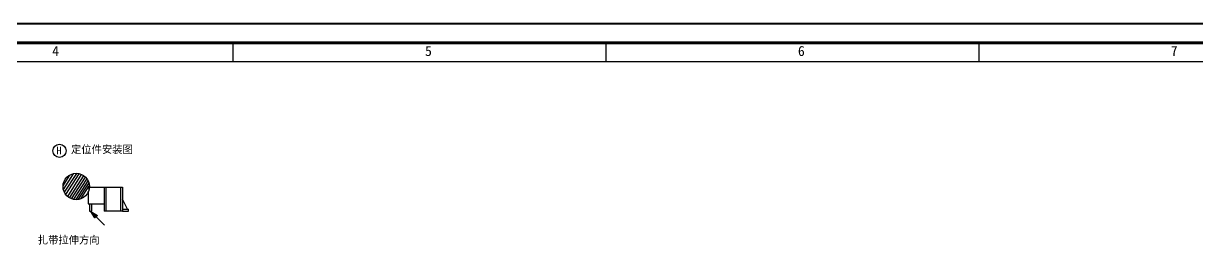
# Model space of a CAD drawing. Header units: millimetres. Extents: x 6 to 3615, y -854 to 0.
# Drawn here: x 374.7 to 693, y -60 to 0 of the extents above; entities that cross this region are included whole.
import ezdxf

# ---------------------------------------------------------------- set-up
doc = ezdxf.new("R2010")
doc.units = ezdxf.units.MM
doc.styles.add('4eff5b8b_Style', font='simfang.ttf')

msp = doc.modelspace()

# ---------------------------------------------------------------- hatches: boundary and pattern name
msp.add_hatch(color=256).paths.add_polyline_path([(394.01, -52.77), (392.96, -51.02), (394.72, -52.08)])

# ---------------------------------------------------------------- linework, layer by layer
at = {"linetype": 'Continuous', "lineweight": 30}
for p, q in [((392.96, -51.02), (394.01, -52.77)), ((392.96, -51.02), (394.72, -52.08)), ((392.96, -51.02), (394.72, -52.08)), ((394.01, -52.77), (392.96, -51.02)), ((394.72, -52.08), (394.01, -52.77)), ((394.72, -52.08), (394.01, -52.77))]:
    msp.add_line(p, q, dxfattribs=at)
for points in [[(3615.48, 0), (6.35, 0)], [(431.6, -10.28), (431.6, -5.22)], [(532.79, -10.28), (532.79, -5.22)], [(633.98, -10.28), (633.98, -5.22)], [(31.89, -10.28), (3610.09, -10.28)], [(385.42, -44.08), (387.25, -41.17)], [(385.55, -45.07), (388.26, -40.76)], [(385.84, -45.78), (389.1, -40.69)], [(386.17, -46.44), (389.81, -40.76)], [(386.66, -46.92), (390.43, -41.02)], [(387.21, -47.26), (390.96, -41.39)], [(387.73, -47.58), (391.48, -41.7)], [(388.32, -47.71), (391.84, -42.25)], [(388.92, -47.78), (392.18, -42.7)], [(389.55, -47.77), (392.45, -43.25)], [(390.22, -47.61), (392.52, -44.07)], [(392.54, -44.42), (401.5, -44.42)], [(396.52, -44.42), (396.52, -50.9)], [(397, -44.42), (397, -50.9)], [(401.03, -44.42), (401.03, -50.9)], [(401.5, -44.42), (401.5, -50.9)], [(392.22, -45.81), (392.22, -48.95)], [(402.87, -50.43), (401.5, -47.66)], [(392.22, -48.95), (396.52, -48.95)], [(392.6, -48.95), (392.6, -50.9)], [(392.6, -50.9), (393.08, -50.9)], [(393.08, -48.95), (393.08, -50.9)], [(401.5, -50.9), (396.52, -50.9)], [(401.5, -50.43), (403.14, -50.43)], [(401.5, -50.9), (403.14, -50.9)], [(403.14, -50.9), (403.14, -50.43)], [(396.66, -54.74), (392.99, -51.09)]]:
    msp.add_lwpolyline(points, dxfattribs=at)
at = {"linetype": 'Continuous', "lineweight": 13}
msp.add_lwpolyline([(1208.79, -0.16), (6.55, -0.16)], dxfattribs=at)
at = {"linetype": 'Continuous', "lineweight": 70}
for points in [[(3610.09, -5.22), (26.83, -5.22)], [(26.83, -5.22), (1204.7, -5.22)]]:
    msp.add_lwpolyline(points, dxfattribs=at)
at = {"linetype": 'Continuous', "lineweight": 30}
msp.add_lwpolyline([(392.96, -51.02), (394.72, -52.08), (394.01, -52.77)], close=True, dxfattribs=at)
for centre, radius in [((384.43, -34.55), 1.78), ((388.98, -44.24), 3.58)]:
    msp.add_circle(centre, radius, dxfattribs=at)
msp.add_arc((389.57, -44.5), 2.96, -26, 2, dxfattribs=at)

# ---------------------------------------------------------------- texts
at = {"linetype": 'Continuous', "style": '4eff5b8b_Style'}
for s, height, p in [('4', 2.73, (382.45, -8.82)), ('5', 2.73, (483.64, -8.82)), ('6', 2.73, (584.83, -8.82)), ('7', 2.73, (686.02, -8.82)), ('H', 2.05, (383.64, -35.52)), ('定位件安装图', 2.051, (387.56, -35.19)), ('扎带拉伸方向', 2.051, (378.54, -59.76))]:
    msp.add_text(s, height=height, dxfattribs=at).set_placement(p)

doc.saveas('drawing.dxf')
